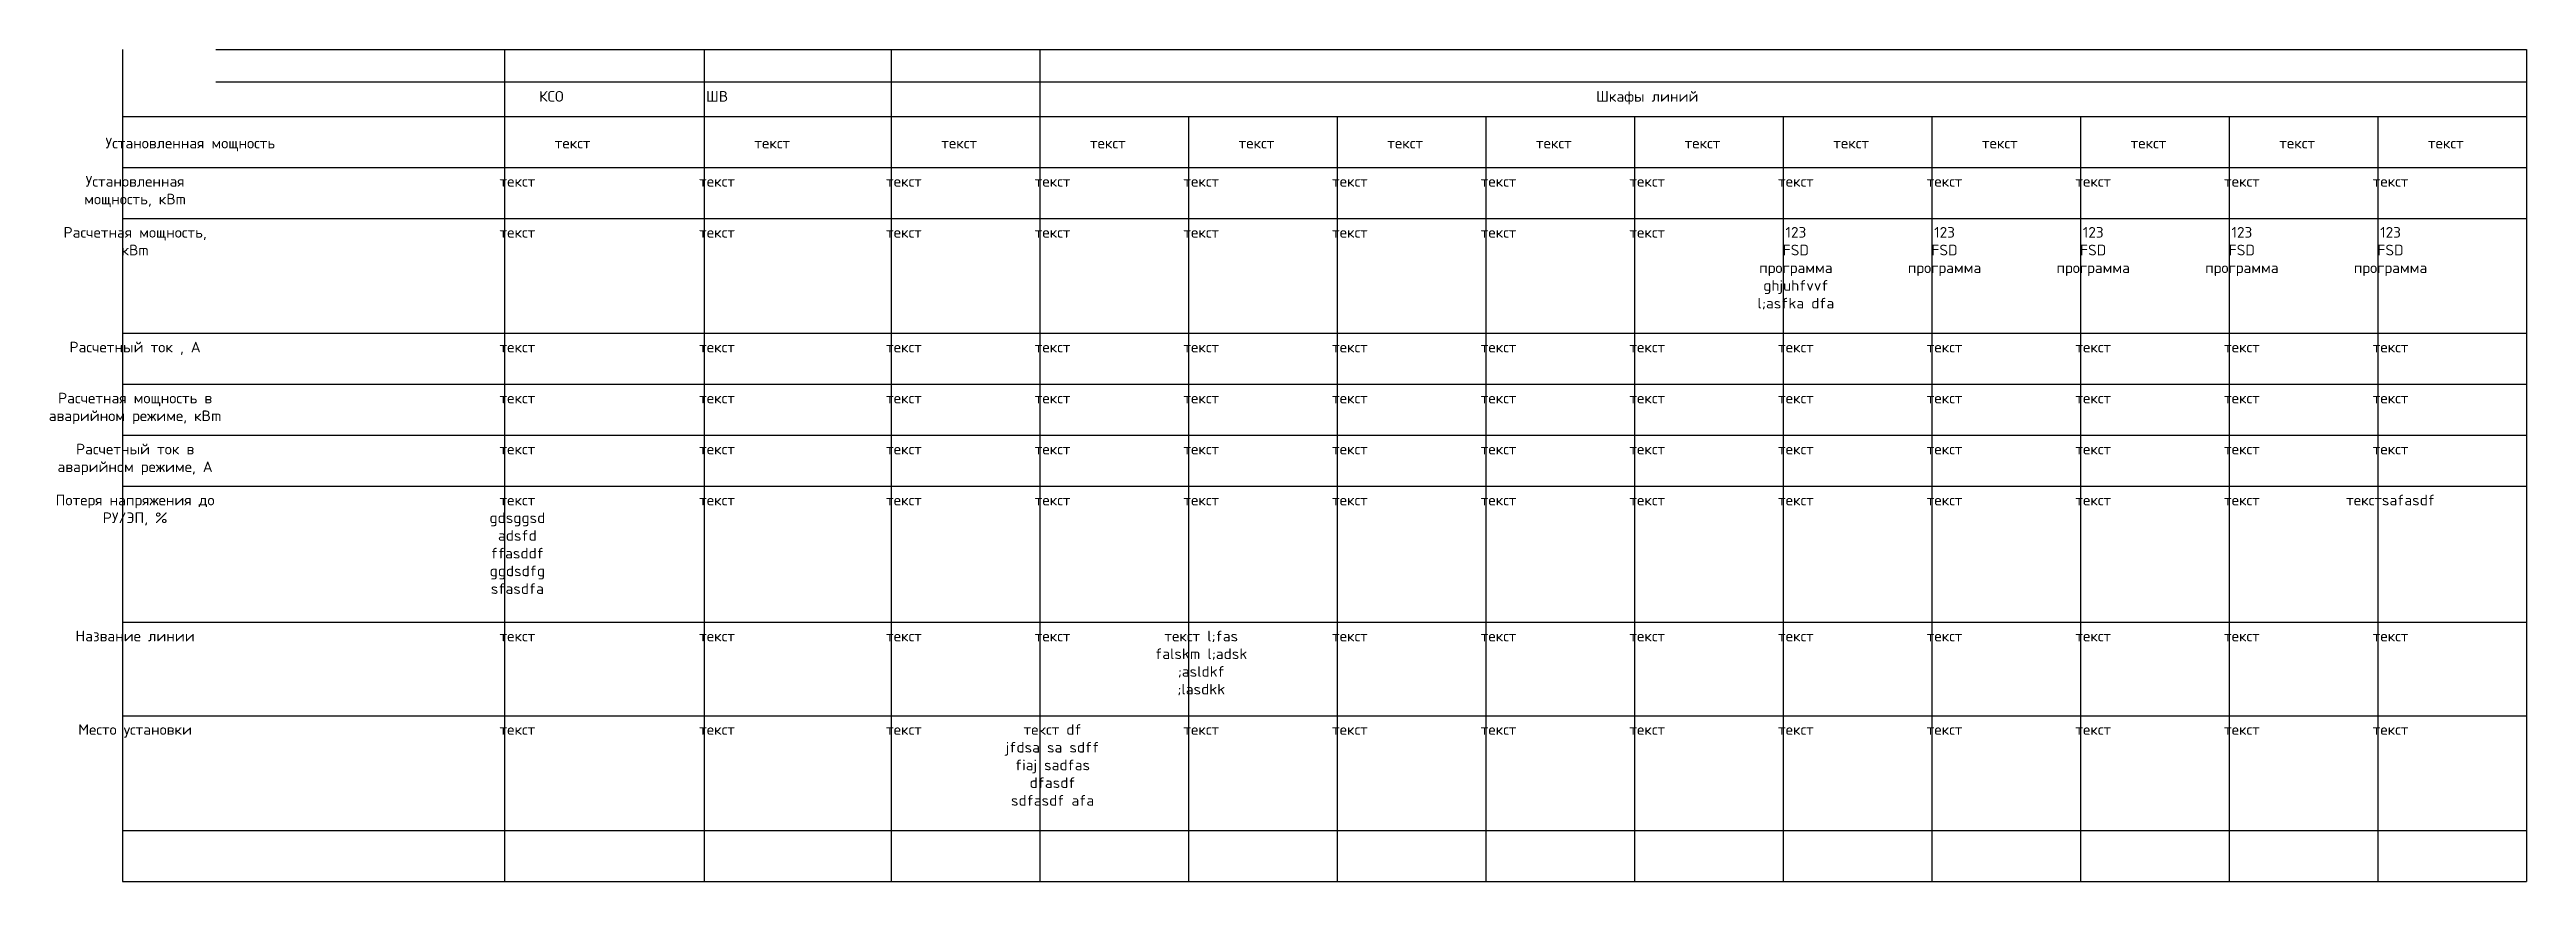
# Model space of a CAD drawing. Header units: metres. Extents: x 961 to 1544, y -450 to -254.
import ezdxf

# ---------------------------------------------------------------- set-up
doc = ezdxf.new("R2010")
doc.units = ezdxf.units.M
doc.styles.add('RomansStyle', font='Romans.shx')

msp = doc.modelspace()

# ---------------------------------------------------------------- linework, layer by layer
at = {"color": 2}
for p, q in [((978, -253.95), (978, -449.71)), ((1000, -253.95), (1544, -253.95)), ((1068, -253.95), (1068, -449.71)), ((1115, -253.95), (1115, -449.71)), ((1159, -253.95), (1159, -449.71)), ((1194, -253.95), (1194, -449.71)), ((1544, -253.95), (1544, -277)), ((1000, -261.51), (1544, -261.51)), ((978, -269.71), (1544, -269.71)), ((1000, -269.71), (1544, -269.71)), ((1229, -269.71), (1229, -449.71)), ((1264, -269.71), (1264, -449.71)), ((1299, -269.71), (1299, -449.71)), ((1334, -269.71), (1334, -449.71)), ((1369, -269.71), (1369, -449.71)), ((1404, -269.71), (1404, -449.71)), ((1439, -269.71), (1439, -449.71)), ((1474, -269.71), (1474, -449.71)), ((1509, -269.71), (1509, -449.71)), ((1544, -269.71), (1544, -449.71)), ((978, -281.71), (1544, -281.71)), ((978, -293.71), (1544, -293.71)), ((978, -320.71), (1544, -320.71)), ((978, -332.71), (1544, -332.71)), ((978, -344.71), (1544, -344.71)), ((978, -356.71), (1544, -356.71)), ((978, -388.71), (1544, -388.71)), ((978, -410.71), (1544, -410.71)), ((978, -437.71), (1544, -437.71)), ((978, -449.71), (1544, -449.71))]:
    msp.add_line(p, q, dxfattribs=at)

# ---------------------------------------------------------------- texts
at = {"color": 1, "char_height": 2.5, "attachment_point": 2, "style": 'RomansStyle'}
for s, insert in [('КСО', (1079, -263.71)), ('ШВ', (1118, -263.71)), ('Шкафы линий', (1337, -263.71)), ('Установленная мощность', (994, -274.71)), ('текст', (1084, -274.71)), ('текст', (1131, -274.71)), ('текст', (1175, -274.71)), ('текст', (1210, -274.71)), ('текст', (1245, -274.71)), ('текст', (1280, -274.71)), ('текст', (1315, -274.71)), ('текст', (1350, -274.71)), ('текст', (1385, -274.71)), ('текст', (1420, -274.71)), ('текст', (1455, -274.71)), ('текст', (1490, -274.71)), ('текст', (1525, -274.71)), ('Установленная\\Pмощность, кВm', (981, -283.71)), ('текст', (1071, -283.71)), ('текст', (1118, -283.71)), ('текст', (1162, -283.71)), ('текст', (1197, -283.71)), ('текст', (1232, -283.71)), ('текст', (1267, -283.71)), ('текст', (1302, -283.71)), ('текст', (1337, -283.71)), ('текст', (1372, -283.71)), ('текст', (1407, -283.71)), ('текст', (1442, -283.71)), ('текст', (1477, -283.71)), ('текст', (1512, -283.71)), ('Расчетная мощность,\\PкВm', (981, -295.71)), ('текст', (1071, -295.71)), ('текст', (1118, -295.71)), ('текст', (1162, -295.71)), ('текст', (1197, -295.71)), ('текст', (1232, -295.71)), ('текст', (1267, -295.71)), ('текст', (1302, -295.71)), ('текст', (1337, -295.71)), ('123\\PFSD\\Pпрограмма\\Pghjuhfvvf\\Pl;asfka dfa', (1372, -295.71)), ('123\\PFSD\\Pпрограмма', (1407, -295.71)), ('123\\PFSD\\Pпрограмма', (1442, -295.71)), ('123\\PFSD\\Pпрограмма', (1477, -295.71)), ('123\\PFSD\\Pпрограмма', (1512, -295.71)), ('Расчетный ток , А', (981, -322.71)), ('текст', (1071, -322.71)), ('текст', (1118, -322.71)), ('текст', (1162, -322.71)), ('текст', (1197, -322.71)), ('текст', (1232, -322.71)), ('текст', (1267, -322.71)), ('текст', (1302, -322.71)), ('текст', (1337, -322.71)), ('текст', (1372, -322.71)), ('текст', (1407, -322.71)), ('текст', (1442, -322.71)), ('текст', (1477, -322.71)), ('текст', (1512, -322.71)), ('Расчетная мощность в\\Pаварийном режиме, кBm', (981, -334.71)), ('текст', (1071, -334.71)), ('текст', (1118, -334.71)), ('текст', (1162, -334.71)), ('текст', (1197, -334.71)), ('текст', (1232, -334.71)), ('текст', (1267, -334.71)), ('текст', (1302, -334.71)), ('текст', (1337, -334.71)), ('текст', (1372, -334.71)), ('текст', (1407, -334.71)), ('текст', (1442, -334.71)), ('текст', (1477, -334.71)), ('текст', (1512, -334.71)), ('Расчетный ток в\\Pаварийном режиме, A', (981, -346.71)), ('текст', (1071, -346.71)), ('текст', (1118, -346.71)), ('текст', (1162, -346.71)), ('текст', (1197, -346.71)), ('текст', (1232, -346.71)), ('текст', (1267, -346.71)), ('текст', (1302, -346.71)), ('текст', (1337, -346.71)), ('текст', (1372, -346.71)), ('текст', (1407, -346.71)), ('текст', (1442, -346.71)), ('текст', (1477, -346.71)), ('текст', (1512, -346.71)), ('Потеря напряжения до\\PРУ/ЭП, %', (981, -358.71)), ('текст\\Pgdsggsd\\Padsfd\\Pffasddf\\Pggdsdfg\\Psfasdfa', (1071, -358.71)), ('текст', (1118, -358.71)), ('текст', (1162, -358.71)), ('текст', (1197, -358.71)), ('текст', (1232, -358.71)), ('текст', (1267, -358.71)), ('текст', (1302, -358.71)), ('текст', (1337, -358.71)), ('текст', (1372, -358.71)), ('текст', (1407, -358.71)), ('текст', (1442, -358.71)), ('текст', (1477, -358.71)), ('текстsafasdf', (1512, -358.71)), ('текст l;fas\\Pfalskm l;adsk\\P;asldkf\\P;lasdkk', (1232, -390.71)), ('Название линии', (981, -390.71)), ('текст', (1071, -390.71)), ('текст', (1118, -390.71)), ('текст', (1162, -390.71)), ('текст', (1197, -390.71)), ('текст', (1267, -390.71)), ('текст', (1302, -390.71)), ('текст', (1337, -390.71)), ('текст', (1372, -390.71)), ('текст', (1407, -390.71)), ('текст', (1442, -390.71)), ('текст', (1477, -390.71)), ('текст', (1512, -390.71)), ('Место установки', (981, -412.71)), ('текст', (1071, -412.71)), ('текст', (1118, -412.71)), ('текст', (1162, -412.71)), ('текст df\\Pjfdsa sa sdff\\Pfiaj sadfas\\Pdfasdf\\Psdfasdf afa', (1197, -412.71)), ('текст', (1232, -412.71)), ('текст', (1267, -412.71)), ('текст', (1302, -412.71)), ('текст', (1337, -412.71)), ('текст', (1372, -412.71)), ('текст', (1407, -412.71)), ('текст', (1442, -412.71)), ('текст', (1477, -412.71)), ('текст', (1512, -412.71))]:
    msp.add_mtext(s, dxfattribs=dict(at, insert=insert))

doc.saveas('drawing.dxf')
